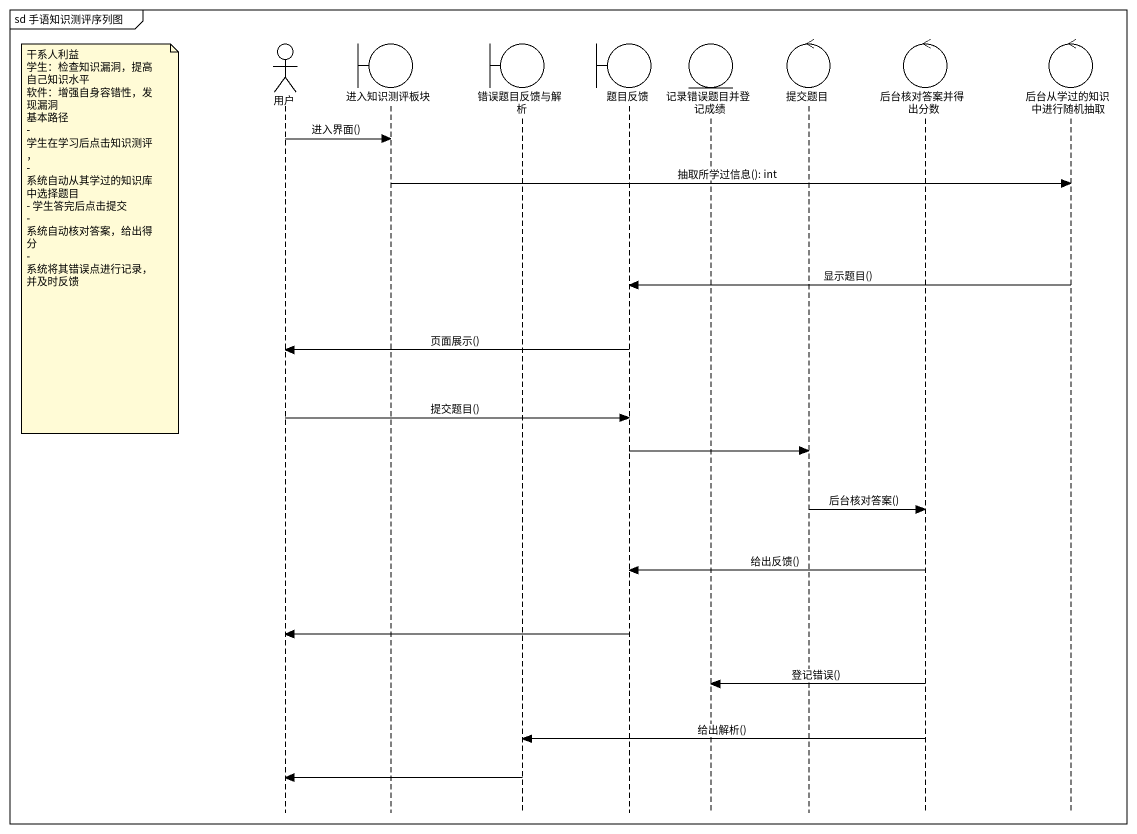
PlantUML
@startuml
mainframe sd 手语知识测评序列图
hide footbox
actor 用户
boundary 进入知识测评板块
boundary 错误题目反馈与解析
boundary 题目反馈
entity 记录错误题目并登记成绩
control 提交题目
control 后台核对答案并得出分数
control 后台从学过的知识中进行随机抽取

用户 -> 进入知识测评板块 : 进入界面()
进入知识测评板块 -> 后台从学过的知识中进行随机抽取 : 抽取所学过信息(): int
note left of 用户
  干系人利益
  学生：检查知识漏洞，提高自己知识水平
  软件：增强自身容错性，发现漏洞
  基本路径
  - 学生在学习后点击知识测评，
  - 系统自动从其学过的知识库中选择题目
  - 学生答完后点击提交
  - 系统自动核对答案，给出得分
  - 系统将其错误点进行记录，并及时反馈
end note
后台从学过的知识中进行随机抽取 -> 题目反馈 : 显示题目()
题目反馈 -> 用户 : 页面展示()
用户 -> 题目反馈 : 提交题目()
题目反馈 -> 提交题目
提交题目 -> 后台核对答案并得出分数 : 后台核对答案()
后台核对答案并得出分数 -> 题目反馈 : 给出反馈()
题目反馈 -> 用户
后台核对答案并得出分数 -> 记录错误题目并登记成绩 : 登记错误()
后台核对答案并得出分数 -> 错误题目反馈与解析 : 给出解析()
错误题目反馈与解析 -> 用户
@enduml
